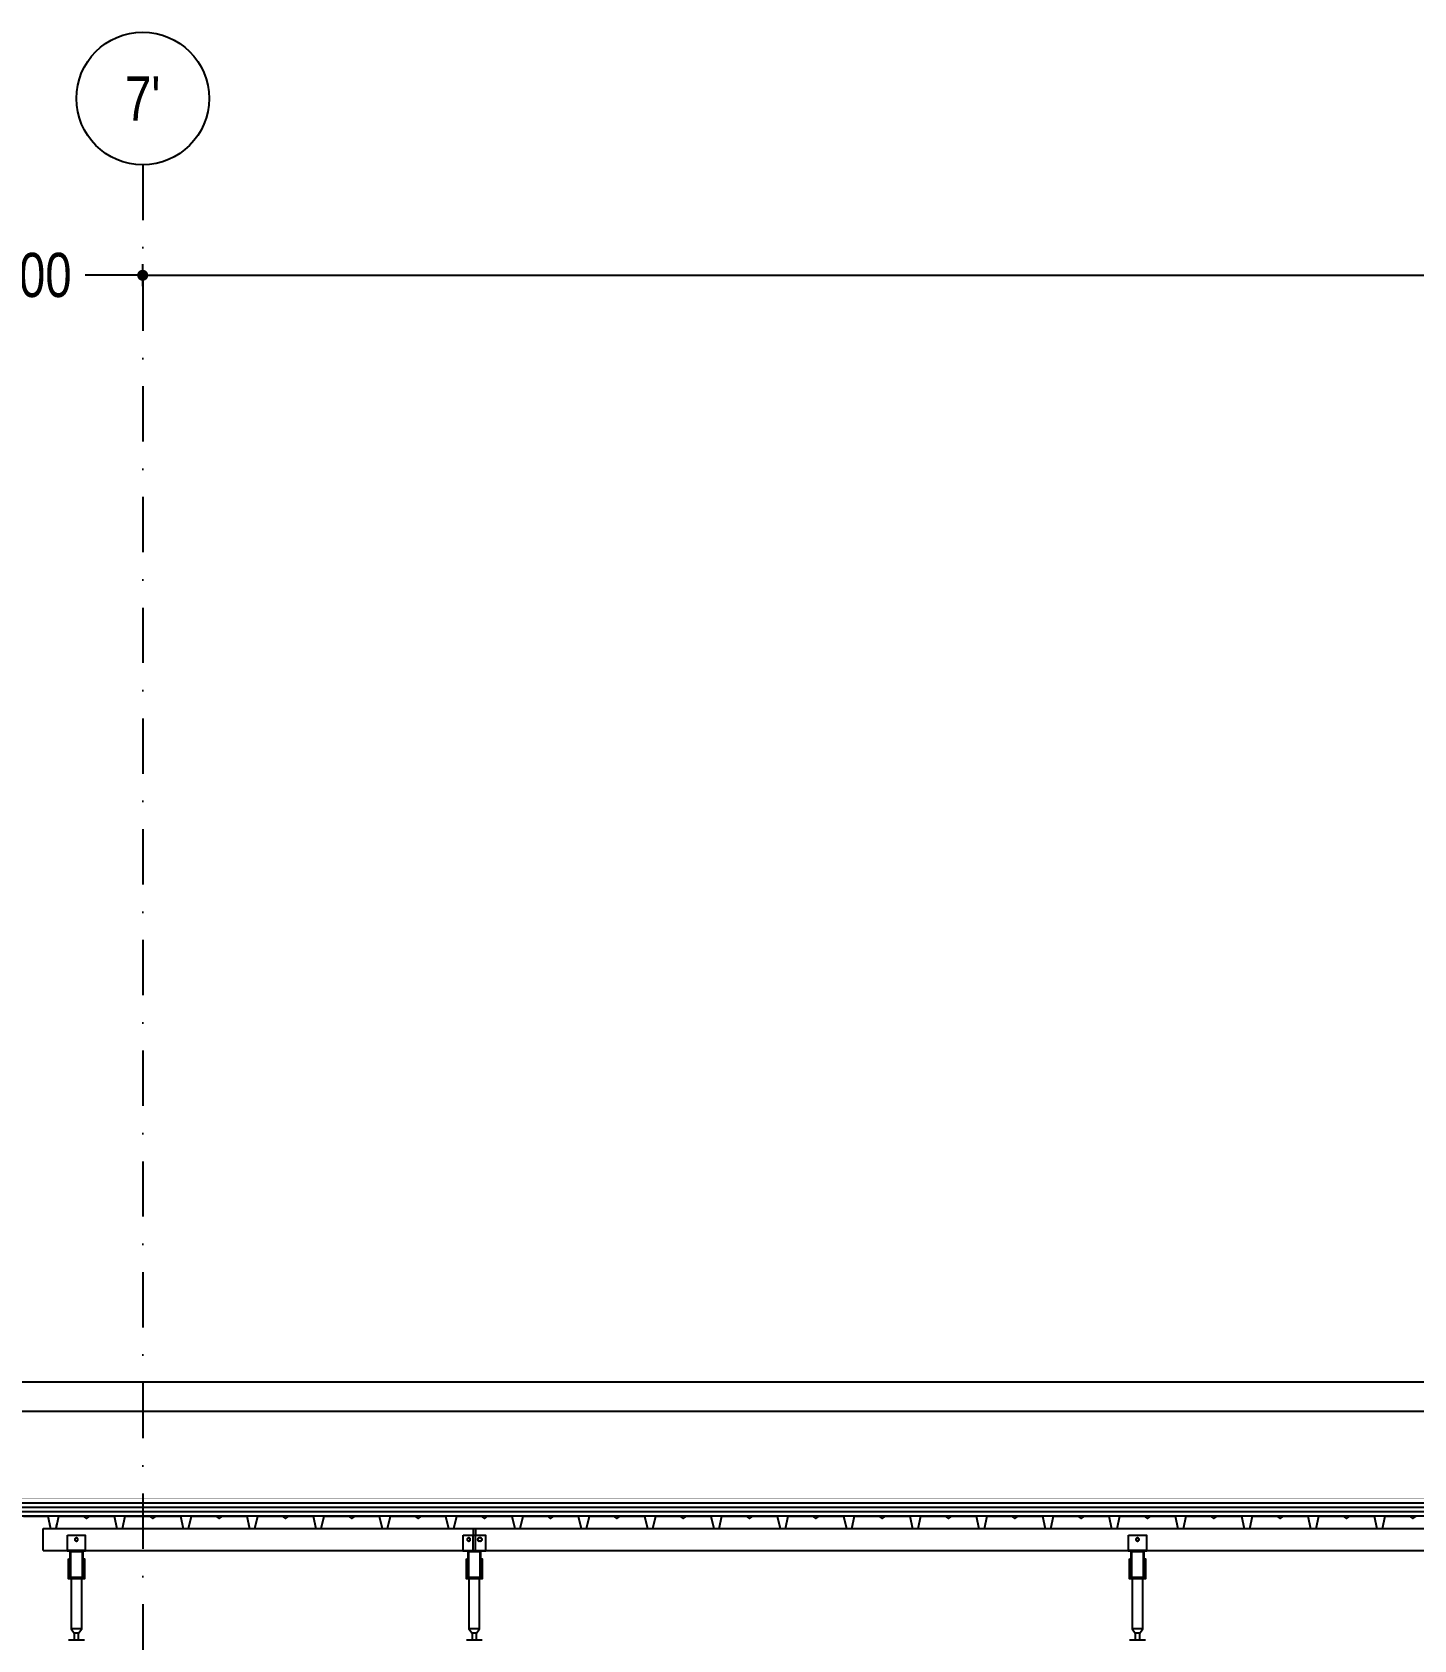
# Model space of a CAD drawing. Header units: centimetres. Extents: x 77182 to 116086, y 20619 to 33555.
# Drawn here: x 103015 to 103640, y 22731 to 23458 of the extents above; entities that cross this region are included whole.
import ezdxf
from ezdxf.enums import TextEntityAlignment as Align

# ---------------------------------------------------------------- set-up
doc = ezdxf.new("R2010")
doc.units = ezdxf.units.CM
doc.header["$LTSCALE"] = 100
doc.linetypes.add('DASHDOT2', pattern=[0.5, 0.25, -0.125, 0, -0.125])
doc.linetypes.add('HIDDEN', pattern=[9.525, 6.35, -3.175])
for name, color, linetype in [('A-ANNO-DIMS', 187, 'Continuous'), ('A-ANNO-GRID', 155, 'DASHDOT2'), ('A-ELEV-02', 253, 'Continuous'), ('A-ELEV-04', 250, 'Continuous'), ('A-WALL-INSL', 249, 'Continuous'), ('A-WALL-SNWPNL', 200, 'Continuous'), ('S-STEL', 3, 'Continuous')]:
    doc.layers.add(name, color=color, linetype=linetype)
doc.styles.add('Fields_100', font='act_simplex.shx', dxfattribs={"width": 0.8, "height": 20})
doc.linetypes.add('BATTING', pattern='A,0.00254,-2.54,[134,ltypeshp.shx,S=2.54,R=0,X=-2.54,Y=0],-5.08,[134,ltypeshp.shx,S=2.54,R=180,X=2.54,Y=0],-2.54', length=10.16254)
doc.dimstyles.new('FIELDS_100', dxfattribs={"dimscale": 0, "dimtxt": 20, "dimasz": 5, "dimexe": 5, "dimexo": 5, "dimgap": 5, "dimtad": 0, "dimdec": 0, "dimzin": 0, "dimdsep": 46, "dimtxsty": 'Fields_100', "dimblk": 'DOT', "dimcen": 0.09, "dimclrt": 50, "dimadec": 0, "dimazin": 0, "dimtfac": 1, "dimtdec": 0, "dimtix": 1, "dimtofl": 0, "dimtmove": 1, "dimatfit": 3, "dimfxl": 5, "dimfxlon": 1, "dimtolj": 1, "dimtzin": 0, "dimarcsym": 0})

# ---------------------------------------------------------------- blocks, each defined once
blk = doc.blocks.new('_Dot')
at = {"color": 0, "linetype": 'ByBlock', "lineweight": -2}
blk.add_line((-0.5, 0), (-1, 0), dxfattribs=at)
at = {"color": 0, "linetype": 'ByBlock', "const_width": 0.5}
blk.add_lwpolyline([(-0.25, 0, 1), (0.25, 0, 1)], format="xyb", close=True, dxfattribs=at)
blk = doc.blocks.new('*D17')
at = {"layer": 'A-ANNO-DIMS', "color": 0, "lineweight": -2, "transparency": 16777216}
for p, q in [((103064.7, 23343.48), (103064.7, 23353.48)), ((104864.7, 23343.48), (104864.7, 23353.48)), ((103069.7, 23348.48), (103933.03, 23348.48)), ((104859.7, 23348.48), (103996.36, 23348.48))]:
    blk.add_line(p, q, dxfattribs=at)
at = {"layer": 'DEFPOINTS', "color": 0, "transparency": 16777216}
for p in [(104864.7, 23348.48), (103064.7, 22503.48), (104864.7, 22503.48)]:
    blk.add_point(p, dxfattribs=at)
at = {"layer": 'A-ANNO-DIMS', "color": 0, "lineweight": -2, "transparency": 16777216, "xscale": 5, "yscale": 5, "zscale": 5, "rotation": 180}
blk.add_blockref('_Dot', (103064.7, 23348.48), dxfattribs=at)
at = {"layer": 'A-ANNO-DIMS', "color": 0, "lineweight": -2, "transparency": 16777216, "xscale": 5, "yscale": 5, "zscale": 5}
blk.add_blockref('_Dot', (104864.7, 23348.48), dxfattribs=at)
at = {"layer": 'A-ANNO-DIMS', "color": 50, "transparency": 16777216, "insert": (103964.7, 23348.48), "char_height": 20, "attachment_point": 5, "style": 'Fields_100'}
blk.add_mtext('\\A1;1800', dxfattribs=at)
blk = doc.blocks.new('*D22')
at = {"layer": 'A-ANNO-DIMS', "color": 0, "lineweight": -2, "transparency": 16777216}
for p, q in [((102964.7, 23343.48), (102964.7, 23353.48)), ((103064.7, 23343.48), (103064.7, 23353.48)), ((102969.7, 23348.48), (102990.65, 23348.48)), ((103059.7, 23348.48), (103038.75, 23348.48))]:
    blk.add_line(p, q, dxfattribs=at)
at = {"layer": 'DEFPOINTS', "color": 0, "transparency": 16777216}
for p in [(103064.7, 23348.48), (102964.7, 22503.48), (103064.7, 22503.48)]:
    blk.add_point(p, dxfattribs=at)
at = {"layer": 'A-ANNO-DIMS', "color": 0, "lineweight": -2, "transparency": 16777216, "xscale": 5, "yscale": 5, "zscale": 5, "rotation": 180}
blk.add_blockref('_Dot', (102964.7, 23348.48), dxfattribs=at)
at = {"layer": 'A-ANNO-DIMS', "color": 0, "lineweight": -2, "transparency": 16777216, "xscale": 5, "yscale": 5, "zscale": 5}
blk.add_blockref('_Dot', (103064.7, 23348.48), dxfattribs=at)
at = {"layer": 'A-ANNO-DIMS', "color": 50, "transparency": 16777216, "insert": (103014.7, 23348.48), "char_height": 20, "attachment_point": 5, "style": 'Fields_100'}
blk.add_mtext('\\A1;100', dxfattribs=at)

msp = doc.modelspace()

# ---------------------------------------------------------------- linework, layer by layer
at = {"layer": 'A-ANNO-GRID'}
msp.add_lwpolyline([(103064.7, 23398.48), (103064.7, 21665.39)], dxfattribs=at)
at = {"layer": 'A-ANNO-GRID', "linetype": 'Continuous', "ltscale": 10}
msp.add_circle((103064.7, 23428.48), 30, dxfattribs=at)
at = {"layer": 'A-ELEV-02'}
for points in [[(103019.7, 22771.49), (103019.7, 22781.49)], [(103019.7, 22781.49), (112087.2, 22781.49)], [(103214.2, 22781.49), (103214.2, 22778.49)], [(103215.2, 22781.49), (103215.2, 22778.49)], [(103216.9, 22777.19), (103216.88, 22777.19), (103216.87, 22777.19), (103216.85, 22777.18), (103216.83, 22777.18), (103216.82, 22777.18), (103216.8, 22777.18), (103216.79, 22777.18), (103216.77, 22777.17), (103216.75, 22777.17), (103216.74, 22777.17), (103216.72, 22777.16), (103216.7, 22777.16), (103216.69, 22777.15), (103216.67, 22777.15), (103216.66, 22777.14), (103216.64, 22777.14), (103216.62, 22777.13), (103216.61, 22777.12), (103216.59, 22777.12), (103216.58, 22777.11), (103216.56, 22777.1), (103216.54, 22777.09), (103216.53, 22777.08), (103216.51, 22777.07), (103216.5, 22777.06), (103216.48, 22777.05), (103216.47, 22777.04), (103216.46, 22777.03), (103216.44, 22777.02), (103216.43, 22777.01), (103216.42, 22776.99), (103216.4, 22776.98), (103216.39, 22776.97), (103216.38, 22776.96), (103216.37, 22776.94), (103216.35, 22776.93), (103216.34, 22776.91), (103216.33, 22776.9), (103216.32, 22776.88), (103216.31, 22776.87), (103216.3, 22776.85), (103216.29, 22776.84), (103216.28, 22776.82), (103216.28, 22776.81), (103216.27, 22776.79), (103216.26, 22776.78), (103216.25, 22776.76), (103216.25, 22776.74), (103216.24, 22776.73), (103216.23, 22776.71), (103216.23, 22776.7), (103216.22, 22776.68), (103216.22, 22776.66), (103216.22, 22776.65), (103216.21, 22776.63), (103216.21, 22776.61), (103216.21, 22776.6), (103216.2, 22776.58), (103216.2, 22776.57), (103216.2, 22776.55), (103216.2, 22776.53), (103216.2, 22776.52), (103216.2, 22776.5), (103216.2, 22776.49), (103216.2, 22776.47), (103216.2, 22776.46), (103216.2, 22776.44), (103216.2, 22776.42), (103216.2, 22776.41), (103216.2, 22776.39), (103216.21, 22776.38), (103216.21, 22776.36), (103216.21, 22776.34), (103216.22, 22776.33), (103216.22, 22776.31), (103216.22, 22776.29), (103216.23, 22776.28), (103216.23, 22776.26), (103216.24, 22776.25), (103216.25, 22776.23), (103216.25, 22776.21), (103216.26, 22776.2), (103216.27, 22776.18), (103216.28, 22776.16), (103216.28, 22776.15), (103216.29, 22776.13), (103216.3, 22776.12), (103216.31, 22776.1), (103216.32, 22776.09), (103216.33, 22776.07), (103216.34, 22776.06), (103216.35, 22776.05), (103216.37, 22776.03), (103216.38, 22776.02), (103216.39, 22776), (103216.4, 22775.99), (103216.42, 22775.98), (103216.43, 22775.97), (103216.44, 22775.95), (103216.46, 22775.94), (103216.47, 22775.93), (103216.48, 22775.92), (103216.5, 22775.91), (103216.51, 22775.9), (103216.53, 22775.89), (103216.54, 22775.88), (103216.56, 22775.87), (103216.58, 22775.86), (103216.59, 22775.86), (103216.61, 22775.85), (103216.62, 22775.84), (103216.64, 22775.84), (103216.66, 22775.83), (103216.67, 22775.82), (103216.69, 22775.82), (103216.7, 22775.81), (103216.72, 22775.81), (103216.74, 22775.81), (103216.75, 22775.8), (103216.77, 22775.8), (103216.79, 22775.8), (103216.8, 22775.79), (103216.82, 22775.79), (103216.83, 22775.79), (103216.85, 22775.79), (103216.87, 22775.79), (103216.88, 22775.79), (103216.9, 22775.79)], [(103217.5, 22777.19), (103216.9, 22777.19)], [(103217.5, 22775.79), (103216.9, 22775.79)], [(103217.5, 22775.79), (103217.51, 22775.79), (103217.53, 22775.79), (103217.54, 22775.79), (103217.56, 22775.79), (103217.58, 22775.79), (103217.59, 22775.79), (103217.61, 22775.8), (103217.62, 22775.8), (103217.64, 22775.8), (103217.66, 22775.81), (103217.67, 22775.81), (103217.69, 22775.81), (103217.71, 22775.82), (103217.72, 22775.82), (103217.74, 22775.83), (103217.76, 22775.84), (103217.77, 22775.84), (103217.79, 22775.85), (103217.8, 22775.86), (103217.82, 22775.86), (103217.83, 22775.87), (103217.85, 22775.88), (103217.87, 22775.89), (103217.88, 22775.9), (103217.9, 22775.91), (103217.91, 22775.92), (103217.92, 22775.93), (103217.94, 22775.94), (103217.95, 22775.95), (103217.97, 22775.97), (103217.98, 22775.98), (103217.99, 22775.99), (103218.01, 22776), (103218.02, 22776.02), (103218.03, 22776.03), (103218.04, 22776.05), (103218.05, 22776.06), (103218.06, 22776.07), (103218.07, 22776.09), (103218.08, 22776.1), (103218.09, 22776.12), (103218.1, 22776.13), (103218.11, 22776.15), (103218.12, 22776.16), (103218.13, 22776.18), (103218.13, 22776.2), (103218.14, 22776.21), (103218.15, 22776.23), (103218.15, 22776.25), (103218.16, 22776.26), (103218.17, 22776.28), (103218.17, 22776.29), (103218.17, 22776.31), (103218.18, 22776.33), (103218.18, 22776.34), (103218.19, 22776.36), (103218.19, 22776.38), (103218.19, 22776.39), (103218.19, 22776.41), (103218.19, 22776.42), (103218.2, 22776.44), (103218.2, 22776.46), (103218.2, 22776.47), (103218.2, 22776.49), (103218.2, 22776.5), (103218.2, 22776.52), (103218.2, 22776.53), (103218.19, 22776.55), (103218.19, 22776.57), (103218.19, 22776.58), (103218.19, 22776.6), (103218.19, 22776.61), (103218.18, 22776.63), (103218.18, 22776.65), (103218.17, 22776.66), (103218.17, 22776.68), (103218.17, 22776.7), (103218.16, 22776.71), (103218.15, 22776.73), (103218.15, 22776.74), (103218.14, 22776.76), (103218.13, 22776.78), (103218.13, 22776.79), (103218.12, 22776.81), (103218.11, 22776.82), (103218.1, 22776.84), (103218.09, 22776.85), (103218.08, 22776.87), (103218.07, 22776.88), (103218.06, 22776.9), (103218.05, 22776.91), (103218.04, 22776.93), (103218.03, 22776.94), (103218.02, 22776.96), (103218.01, 22776.97), (103217.99, 22776.98), (103217.98, 22776.99), (103217.97, 22777.01), (103217.95, 22777.02), (103217.94, 22777.03), (103217.92, 22777.04), (103217.91, 22777.05), (103217.9, 22777.06), (103217.88, 22777.07), (103217.87, 22777.08), (103217.85, 22777.09), (103217.83, 22777.1), (103217.82, 22777.11), (103217.8, 22777.12), (103217.79, 22777.12), (103217.77, 22777.13), (103217.76, 22777.14), (103217.74, 22777.14), (103217.72, 22777.15), (103217.71, 22777.15), (103217.69, 22777.16), (103217.67, 22777.16), (103217.66, 22777.17), (103217.64, 22777.17), (103217.62, 22777.17), (103217.61, 22777.18), (103217.59, 22777.18), (103217.58, 22777.18), (103217.56, 22777.18), (103217.54, 22777.18), (103217.53, 22777.19), (103217.51, 22777.19), (103217.5, 22777.19)], [(103019.7, 22771.49), (112087.2, 22771.49)], [(103038.7, 22771.49), (103030.7, 22771.49)], [(103209.7, 22771.49), (103219.7, 22771.49)], [(103518.7, 22771.49), (103510.7, 22771.49)], [(103031.1, 22765.89), (103031.6, 22765.89)], [(103031.1, 22764.49), (103031.6, 22764.49)], [(103037.8, 22765.89), (103038.3, 22765.89)], [(103037.8, 22764.49), (103038.3, 22764.49)], [(103211.1, 22765.89), (103211.6, 22765.89)], [(103211.1, 22764.49), (103211.6, 22764.49)], [(103217.8, 22765.89), (103218.3, 22765.89)], [(103217.8, 22764.49), (103218.3, 22764.49)], [(103511.1, 22765.89), (103511.6, 22765.89)], [(103511.1, 22764.49), (103511.6, 22764.49)], [(103517.8, 22765.89), (103518.3, 22765.89)], [(103517.8, 22764.49), (103518.3, 22764.49)], [(103032.28, 22758.69), (103032.28, 22736.09), (103033.7, 22734.09), (103033.7, 22731.09)], [(103035.7, 22731.09), (103035.7, 22734.09), (103037.11, 22736.09), (103037.11, 22758.69)], [(103212.28, 22758.69), (103212.28, 22736.09), (103213.7, 22734.09), (103213.7, 22731.09)], [(103215.7, 22731.09), (103215.7, 22734.09), (103217.11, 22736.09), (103217.11, 22758.69)], [(103512.28, 22758.69), (103512.28, 22736.09), (103513.7, 22734.09), (103513.7, 22731.09)], [(103515.7, 22731.09), (103515.7, 22734.09), (103517.11, 22736.09), (103517.11, 22758.69)], [(103031.1, 22731.09), (103038.3, 22731.09)], [(103037.11, 22736.09), (103032.28, 22736.09)], [(103035.7, 22734.09), (103033.7, 22734.09)], [(103211.1, 22731.09), (103218.3, 22731.09)], [(103217.11, 22736.09), (103212.28, 22736.09)], [(103215.7, 22734.09), (103213.7, 22734.09)], [(103511.1, 22731.09), (103518.3, 22731.09)], [(103517.11, 22736.09), (103512.28, 22736.09)], [(103515.7, 22734.09), (103513.7, 22734.09)]]:
    msp.add_lwpolyline(points, dxfattribs=at)
for points in [[(103030.7, 22778.49), (103038.7, 22778.49), (103038.7, 22771.19), (103030.7, 22771.19)], [(103035.4, 22776.49), (103035.4, 22776.5), (103035.4, 22776.52), (103035.4, 22776.53), (103035.39, 22776.55), (103035.39, 22776.57), (103035.39, 22776.58), (103035.39, 22776.6), (103035.39, 22776.61), (103035.38, 22776.63), (103035.38, 22776.65), (103035.37, 22776.66), (103035.37, 22776.68), (103035.37, 22776.7), (103035.36, 22776.71), (103035.35, 22776.73), (103035.35, 22776.74), (103035.34, 22776.76), (103035.33, 22776.78), (103035.33, 22776.79), (103035.32, 22776.81), (103035.31, 22776.82), (103035.3, 22776.84), (103035.29, 22776.85), (103035.28, 22776.87), (103035.27, 22776.88), (103035.26, 22776.9), (103035.25, 22776.91), (103035.24, 22776.93), (103035.23, 22776.94), (103035.22, 22776.96), (103035.21, 22776.97), (103035.19, 22776.98), (103035.18, 22776.99), (103035.17, 22777.01), (103035.15, 22777.02), (103035.14, 22777.03), (103035.12, 22777.04), (103035.11, 22777.05), (103035.1, 22777.06), (103035.08, 22777.07), (103035.07, 22777.08), (103035.05, 22777.09), (103035.03, 22777.1), (103035.02, 22777.11), (103035, 22777.12), (103034.99, 22777.12), (103034.97, 22777.13), (103034.96, 22777.14), (103034.94, 22777.14), (103034.92, 22777.15), (103034.91, 22777.15), (103034.89, 22777.16), (103034.87, 22777.16), (103034.86, 22777.17), (103034.84, 22777.17), (103034.82, 22777.17), (103034.81, 22777.18), (103034.79, 22777.18), (103034.78, 22777.18), (103034.76, 22777.18), (103034.74, 22777.19), (103034.73, 22777.19), (103034.71, 22777.19), (103034.7, 22777.19), (103034.68, 22777.19), (103034.67, 22777.19), (103034.65, 22777.19), (103034.63, 22777.18), (103034.62, 22777.18), (103034.6, 22777.18), (103034.59, 22777.18), (103034.57, 22777.17), (103034.55, 22777.17), (103034.54, 22777.17), (103034.52, 22777.16), (103034.5, 22777.16), (103034.49, 22777.15), (103034.47, 22777.15), (103034.46, 22777.14), (103034.44, 22777.14), (103034.42, 22777.13), (103034.41, 22777.12), (103034.39, 22777.12), (103034.38, 22777.11), (103034.36, 22777.1), (103034.34, 22777.09), (103034.33, 22777.08), (103034.31, 22777.07), (103034.3, 22777.06), (103034.28, 22777.05), (103034.27, 22777.04), (103034.26, 22777.03), (103034.24, 22777.02), (103034.23, 22777.01), (103034.22, 22776.99), (103034.2, 22776.98), (103034.19, 22776.97), (103034.18, 22776.96), (103034.17, 22776.94), (103034.15, 22776.93), (103034.14, 22776.91), (103034.13, 22776.9), (103034.12, 22776.88), (103034.11, 22776.87), (103034.1, 22776.85), (103034.09, 22776.84), (103034.08, 22776.82), (103034.08, 22776.81), (103034.07, 22776.79), (103034.06, 22776.78), (103034.05, 22776.76), (103034.05, 22776.74), (103034.04, 22776.73), (103034.03, 22776.71), (103034.03, 22776.7), (103034.02, 22776.68), (103034.02, 22776.66), (103034.02, 22776.65), (103034.01, 22776.63), (103034.01, 22776.61), (103034.01, 22776.6), (103034, 22776.58), (103034, 22776.57), (103034, 22776.55), (103034, 22776.53), (103034, 22776.52), (103034, 22776.5), (103034, 22776.49), (103034, 22776.47), (103034, 22776.46), (103034, 22776.44), (103034, 22776.42), (103034, 22776.41), (103034, 22776.39), (103034.01, 22776.38), (103034.01, 22776.36), (103034.01, 22776.34), (103034.02, 22776.33), (103034.02, 22776.31), (103034.02, 22776.29), (103034.03, 22776.28), (103034.03, 22776.26), (103034.04, 22776.25), (103034.05, 22776.23), (103034.05, 22776.21), (103034.06, 22776.2), (103034.07, 22776.18), (103034.08, 22776.17), (103034.08, 22776.15), (103034.09, 22776.13), (103034.1, 22776.12), (103034.11, 22776.1), (103034.12, 22776.09), (103034.13, 22776.07), (103034.14, 22776.06), (103034.15, 22776.05), (103034.17, 22776.03), (103034.18, 22776.02), (103034.19, 22776), (103034.2, 22775.99), (103034.22, 22775.98), (103034.23, 22775.97), (103034.24, 22775.95), (103034.26, 22775.94), (103034.27, 22775.93), (103034.28, 22775.92), (103034.3, 22775.91), (103034.31, 22775.9), (103034.33, 22775.89), (103034.34, 22775.88), (103034.36, 22775.87), (103034.38, 22775.86), (103034.39, 22775.86), (103034.41, 22775.85), (103034.42, 22775.84), (103034.44, 22775.84), (103034.46, 22775.83), (103034.47, 22775.82), (103034.49, 22775.82), (103034.5, 22775.81), (103034.52, 22775.81), (103034.54, 22775.81), (103034.55, 22775.8), (103034.57, 22775.8), (103034.59, 22775.8), (103034.6, 22775.79), (103034.62, 22775.79), (103034.63, 22775.79), (103034.65, 22775.79), (103034.67, 22775.79), (103034.68, 22775.79), (103034.7, 22775.79), (103034.71, 22775.79), (103034.73, 22775.79), (103034.74, 22775.79), (103034.76, 22775.79), (103034.78, 22775.79), (103034.79, 22775.79), (103034.81, 22775.8), (103034.82, 22775.8), (103034.84, 22775.8), (103034.86, 22775.81), (103034.87, 22775.81), (103034.89, 22775.81), (103034.91, 22775.82), (103034.92, 22775.82), (103034.94, 22775.83), (103034.96, 22775.84), (103034.97, 22775.84), (103034.99, 22775.85), (103035, 22775.86), (103035.02, 22775.86), (103035.03, 22775.87), (103035.05, 22775.88), (103035.07, 22775.89), (103035.08, 22775.9), (103035.1, 22775.91), (103035.11, 22775.92), (103035.12, 22775.93), (103035.14, 22775.94), (103035.15, 22775.95), (103035.17, 22775.97), (103035.18, 22775.98), (103035.19, 22775.99), (103035.21, 22776), (103035.22, 22776.02), (103035.23, 22776.03), (103035.24, 22776.05), (103035.25, 22776.06), (103035.26, 22776.07), (103035.27, 22776.09), (103035.28, 22776.1), (103035.29, 22776.12), (103035.3, 22776.13), (103035.31, 22776.15), (103035.32, 22776.17), (103035.33, 22776.18), (103035.33, 22776.2), (103035.34, 22776.21), (103035.35, 22776.23), (103035.35, 22776.25), (103035.36, 22776.26), (103035.37, 22776.28), (103035.37, 22776.29), (103035.37, 22776.31), (103035.38, 22776.33), (103035.38, 22776.34), (103035.39, 22776.36), (103035.39, 22776.38), (103035.39, 22776.39), (103035.39, 22776.41), (103035.39, 22776.42), (103035.4, 22776.44), (103035.4, 22776.46), (103035.4, 22776.47)], [(103209.7, 22778.49), (103219.7, 22778.49), (103219.7, 22771.19), (103209.7, 22771.19)], [(103212.9, 22776.49), (103212.9, 22776.5), (103212.9, 22776.52), (103212.9, 22776.53), (103212.89, 22776.55), (103212.89, 22776.57), (103212.89, 22776.58), (103212.89, 22776.6), (103212.89, 22776.61), (103212.88, 22776.63), (103212.88, 22776.65), (103212.87, 22776.66), (103212.87, 22776.68), (103212.87, 22776.7), (103212.86, 22776.71), (103212.85, 22776.73), (103212.85, 22776.74), (103212.84, 22776.76), (103212.83, 22776.78), (103212.83, 22776.79), (103212.82, 22776.81), (103212.81, 22776.82), (103212.8, 22776.84), (103212.79, 22776.85), (103212.78, 22776.87), (103212.77, 22776.88), (103212.76, 22776.9), (103212.75, 22776.91), (103212.74, 22776.93), (103212.73, 22776.94), (103212.72, 22776.96), (103212.71, 22776.97), (103212.69, 22776.98), (103212.68, 22776.99), (103212.67, 22777.01), (103212.65, 22777.02), (103212.64, 22777.03), (103212.62, 22777.04), (103212.61, 22777.05), (103212.6, 22777.06), (103212.58, 22777.07), (103212.57, 22777.08), (103212.55, 22777.09), (103212.53, 22777.1), (103212.52, 22777.11), (103212.5, 22777.12), (103212.49, 22777.12), (103212.47, 22777.13), (103212.46, 22777.14), (103212.44, 22777.14), (103212.42, 22777.15), (103212.41, 22777.15), (103212.39, 22777.16), (103212.37, 22777.16), (103212.36, 22777.17), (103212.34, 22777.17), (103212.32, 22777.17), (103212.31, 22777.18), (103212.29, 22777.18), (103212.28, 22777.18), (103212.26, 22777.18), (103212.24, 22777.18), (103212.23, 22777.19), (103212.21, 22777.19), (103212.2, 22777.19), (103212.18, 22777.19), (103212.17, 22777.19), (103212.15, 22777.18), (103212.13, 22777.18), (103212.12, 22777.18), (103212.1, 22777.18), (103212.09, 22777.18), (103212.07, 22777.17), (103212.05, 22777.17), (103212.04, 22777.17), (103212.02, 22777.16), (103212, 22777.16), (103211.99, 22777.15), (103211.97, 22777.15), (103211.96, 22777.14), (103211.94, 22777.14), (103211.92, 22777.13), (103211.91, 22777.12), (103211.89, 22777.12), (103211.88, 22777.11), (103211.86, 22777.1), (103211.84, 22777.09), (103211.83, 22777.08), (103211.81, 22777.07), (103211.8, 22777.06), (103211.78, 22777.05), (103211.77, 22777.04), (103211.76, 22777.03), (103211.74, 22777.02), (103211.73, 22777.01), (103211.72, 22776.99), (103211.7, 22776.98), (103211.69, 22776.97), (103211.68, 22776.96), (103211.67, 22776.94), (103211.65, 22776.93), (103211.64, 22776.91), (103211.63, 22776.9), (103211.62, 22776.88), (103211.61, 22776.87), (103211.6, 22776.85), (103211.59, 22776.84), (103211.58, 22776.82), (103211.58, 22776.81), (103211.57, 22776.79), (103211.56, 22776.78), (103211.55, 22776.76), (103211.55, 22776.74), (103211.54, 22776.73), (103211.53, 22776.71), (103211.53, 22776.7), (103211.52, 22776.68), (103211.52, 22776.66), (103211.52, 22776.65), (103211.51, 22776.63), (103211.51, 22776.61), (103211.51, 22776.6), (103211.5, 22776.58), (103211.5, 22776.57), (103211.5, 22776.55), (103211.5, 22776.53), (103211.5, 22776.52), (103211.5, 22776.5), (103211.5, 22776.49), (103211.5, 22776.47), (103211.5, 22776.46), (103211.5, 22776.44), (103211.5, 22776.42), (103211.5, 22776.41), (103211.5, 22776.39), (103211.51, 22776.38), (103211.51, 22776.36), (103211.51, 22776.34), (103211.52, 22776.33), (103211.52, 22776.31), (103211.52, 22776.29), (103211.53, 22776.28), (103211.53, 22776.26), (103211.54, 22776.25), (103211.55, 22776.23), (103211.55, 22776.21), (103211.56, 22776.2), (103211.57, 22776.18), (103211.58, 22776.16), (103211.58, 22776.15), (103211.59, 22776.13), (103211.6, 22776.12), (103211.61, 22776.1), (103211.62, 22776.09), (103211.63, 22776.07), (103211.64, 22776.06), (103211.65, 22776.05), (103211.67, 22776.03), (103211.68, 22776.02), (103211.69, 22776), (103211.7, 22775.99), (103211.72, 22775.98), (103211.73, 22775.97), (103211.74, 22775.95), (103211.76, 22775.94), (103211.77, 22775.93), (103211.78, 22775.92), (103211.8, 22775.91), (103211.81, 22775.9), (103211.83, 22775.89), (103211.84, 22775.88), (103211.86, 22775.87), (103211.88, 22775.86), (103211.89, 22775.86), (103211.91, 22775.85), (103211.92, 22775.84), (103211.94, 22775.84), (103211.96, 22775.83), (103211.97, 22775.82), (103211.99, 22775.82), (103212, 22775.81), (103212.02, 22775.81), (103212.04, 22775.81), (103212.05, 22775.8), (103212.07, 22775.8), (103212.09, 22775.8), (103212.1, 22775.79), (103212.12, 22775.79), (103212.13, 22775.79), (103212.15, 22775.79), (103212.17, 22775.79), (103212.18, 22775.79), (103212.2, 22775.79), (103212.21, 22775.79), (103212.23, 22775.79), (103212.24, 22775.79), (103212.26, 22775.79), (103212.28, 22775.79), (103212.29, 22775.79), (103212.31, 22775.8), (103212.32, 22775.8), (103212.34, 22775.8), (103212.36, 22775.81), (103212.37, 22775.81), (103212.39, 22775.81), (103212.41, 22775.82), (103212.42, 22775.82), (103212.44, 22775.83), (103212.46, 22775.84), (103212.47, 22775.84), (103212.49, 22775.85), (103212.5, 22775.86), (103212.52, 22775.86), (103212.53, 22775.87), (103212.55, 22775.88), (103212.57, 22775.89), (103212.58, 22775.9), (103212.6, 22775.91), (103212.61, 22775.92), (103212.62, 22775.93), (103212.64, 22775.94), (103212.65, 22775.95), (103212.67, 22775.97), (103212.68, 22775.98), (103212.69, 22775.99), (103212.71, 22776), (103212.72, 22776.02), (103212.73, 22776.03), (103212.74, 22776.05), (103212.75, 22776.06), (103212.76, 22776.07), (103212.77, 22776.09), (103212.78, 22776.1), (103212.79, 22776.12), (103212.8, 22776.13), (103212.81, 22776.15), (103212.82, 22776.16), (103212.83, 22776.18), (103212.83, 22776.2), (103212.84, 22776.21), (103212.85, 22776.23), (103212.85, 22776.25), (103212.86, 22776.26), (103212.87, 22776.28), (103212.87, 22776.29), (103212.87, 22776.31), (103212.88, 22776.33), (103212.88, 22776.34), (103212.89, 22776.36), (103212.89, 22776.38), (103212.89, 22776.39), (103212.89, 22776.41), (103212.89, 22776.42), (103212.9, 22776.44), (103212.9, 22776.46), (103212.9, 22776.47)], [(103510.7, 22778.49), (103518.7, 22778.49), (103518.7, 22771.19), (103510.7, 22771.19)], [(103515.4, 22776.49), (103515.4, 22776.5), (103515.4, 22776.52), (103515.4, 22776.53), (103515.39, 22776.55), (103515.39, 22776.57), (103515.39, 22776.58), (103515.39, 22776.6), (103515.39, 22776.61), (103515.38, 22776.63), (103515.38, 22776.65), (103515.37, 22776.66), (103515.37, 22776.68), (103515.37, 22776.7), (103515.36, 22776.71), (103515.35, 22776.73), (103515.35, 22776.74), (103515.34, 22776.76), (103515.33, 22776.78), (103515.33, 22776.79), (103515.32, 22776.81), (103515.31, 22776.82), (103515.3, 22776.84), (103515.29, 22776.85), (103515.28, 22776.87), (103515.27, 22776.88), (103515.26, 22776.9), (103515.25, 22776.91), (103515.24, 22776.93), (103515.23, 22776.94), (103515.22, 22776.96), (103515.21, 22776.97), (103515.19, 22776.98), (103515.18, 22776.99), (103515.17, 22777.01), (103515.15, 22777.02), (103515.14, 22777.03), (103515.12, 22777.04), (103515.11, 22777.05), (103515.1, 22777.06), (103515.08, 22777.07), (103515.07, 22777.08), (103515.05, 22777.09), (103515.03, 22777.1), (103515.02, 22777.11), (103515, 22777.12), (103514.99, 22777.12), (103514.97, 22777.13), (103514.96, 22777.14), (103514.94, 22777.14), (103514.92, 22777.15), (103514.91, 22777.15), (103514.89, 22777.16), (103514.87, 22777.16), (103514.86, 22777.17), (103514.84, 22777.17), (103514.82, 22777.17), (103514.81, 22777.18), (103514.79, 22777.18), (103514.78, 22777.18), (103514.76, 22777.18), (103514.74, 22777.19), (103514.73, 22777.19), (103514.71, 22777.19), (103514.7, 22777.19), (103514.68, 22777.19), (103514.67, 22777.19), (103514.65, 22777.19), (103514.63, 22777.18), (103514.62, 22777.18), (103514.6, 22777.18), (103514.59, 22777.18), (103514.57, 22777.17), (103514.55, 22777.17), (103514.54, 22777.17), (103514.52, 22777.16), (103514.5, 22777.16), (103514.49, 22777.15), (103514.47, 22777.15), (103514.46, 22777.14), (103514.44, 22777.14), (103514.42, 22777.13), (103514.41, 22777.12), (103514.39, 22777.12), (103514.38, 22777.11), (103514.36, 22777.1), (103514.34, 22777.09), (103514.33, 22777.08), (103514.31, 22777.07), (103514.3, 22777.06), (103514.28, 22777.05), (103514.27, 22777.04), (103514.26, 22777.03), (103514.24, 22777.02), (103514.23, 22777.01), (103514.22, 22776.99), (103514.2, 22776.98), (103514.19, 22776.97), (103514.18, 22776.96), (103514.17, 22776.94), (103514.15, 22776.93), (103514.14, 22776.91), (103514.13, 22776.9), (103514.12, 22776.88), (103514.11, 22776.87), (103514.1, 22776.85), (103514.09, 22776.84), (103514.08, 22776.82), (103514.08, 22776.81), (103514.07, 22776.79), (103514.06, 22776.78), (103514.05, 22776.76), (103514.05, 22776.74), (103514.04, 22776.73), (103514.03, 22776.71), (103514.03, 22776.7), (103514.02, 22776.68), (103514.02, 22776.66), (103514.02, 22776.65), (103514.01, 22776.63), (103514.01, 22776.61), (103514.01, 22776.6), (103514, 22776.58), (103514, 22776.57), (103514, 22776.55), (103514, 22776.53), (103514, 22776.52), (103514, 22776.5), (103514, 22776.49), (103514, 22776.47), (103514, 22776.46), (103514, 22776.44), (103514, 22776.42), (103514, 22776.41), (103514, 22776.39), (103514.01, 22776.38), (103514.01, 22776.36), (103514.01, 22776.34), (103514.02, 22776.33), (103514.02, 22776.31), (103514.02, 22776.29), (103514.03, 22776.28), (103514.03, 22776.26), (103514.04, 22776.25), (103514.05, 22776.23), (103514.05, 22776.21), (103514.06, 22776.2), (103514.07, 22776.18), (103514.08, 22776.17), (103514.08, 22776.15), (103514.09, 22776.13), (103514.1, 22776.12), (103514.11, 22776.1), (103514.12, 22776.09), (103514.13, 22776.07), (103514.14, 22776.06), (103514.15, 22776.05), (103514.17, 22776.03), (103514.18, 22776.02), (103514.19, 22776), (103514.2, 22775.99), (103514.22, 22775.98), (103514.23, 22775.97), (103514.24, 22775.95), (103514.26, 22775.94), (103514.27, 22775.93), (103514.28, 22775.92), (103514.3, 22775.91), (103514.31, 22775.9), (103514.33, 22775.89), (103514.34, 22775.88), (103514.36, 22775.87), (103514.38, 22775.86), (103514.39, 22775.86), (103514.41, 22775.85), (103514.42, 22775.84), (103514.44, 22775.84), (103514.46, 22775.83), (103514.47, 22775.82), (103514.49, 22775.82), (103514.5, 22775.81), (103514.52, 22775.81), (103514.54, 22775.81), (103514.55, 22775.8), (103514.57, 22775.8), (103514.59, 22775.8), (103514.6, 22775.79), (103514.62, 22775.79), (103514.63, 22775.79), (103514.65, 22775.79), (103514.67, 22775.79), (103514.68, 22775.79), (103514.7, 22775.79), (103514.71, 22775.79), (103514.73, 22775.79), (103514.74, 22775.79), (103514.76, 22775.79), (103514.78, 22775.79), (103514.79, 22775.79), (103514.81, 22775.8), (103514.82, 22775.8), (103514.84, 22775.8), (103514.86, 22775.81), (103514.87, 22775.81), (103514.89, 22775.81), (103514.91, 22775.82), (103514.92, 22775.82), (103514.94, 22775.83), (103514.96, 22775.84), (103514.97, 22775.84), (103514.99, 22775.85), (103515, 22775.86), (103515.02, 22775.86), (103515.03, 22775.87), (103515.05, 22775.88), (103515.07, 22775.89), (103515.08, 22775.9), (103515.1, 22775.91), (103515.11, 22775.92), (103515.12, 22775.93), (103515.14, 22775.94), (103515.15, 22775.95), (103515.17, 22775.97), (103515.18, 22775.98), (103515.19, 22775.99), (103515.21, 22776), (103515.22, 22776.02), (103515.23, 22776.03), (103515.24, 22776.05), (103515.25, 22776.06), (103515.26, 22776.07), (103515.27, 22776.09), (103515.28, 22776.1), (103515.29, 22776.12), (103515.3, 22776.13), (103515.31, 22776.15), (103515.32, 22776.17), (103515.33, 22776.18), (103515.33, 22776.2), (103515.34, 22776.21), (103515.35, 22776.23), (103515.35, 22776.25), (103515.36, 22776.26), (103515.37, 22776.28), (103515.37, 22776.29), (103515.37, 22776.31), (103515.38, 22776.33), (103515.38, 22776.34), (103515.39, 22776.36), (103515.39, 22776.38), (103515.39, 22776.39), (103515.39, 22776.41), (103515.39, 22776.42), (103515.4, 22776.44), (103515.4, 22776.46), (103515.4, 22776.47)], [(103031.1, 22767.69), (103031.6, 22767.69), (103031.6, 22759.19), (103037.8, 22759.19), (103037.8, 22767.69), (103038.3, 22767.69), (103038.3, 22758.69), (103031.1, 22758.69)], [(103211.1, 22767.69), (103211.6, 22767.69), (103211.6, 22759.19), (103217.8, 22759.19), (103217.8, 22767.69), (103218.3, 22767.69), (103218.3, 22758.69), (103211.1, 22758.69)], [(103511.1, 22767.69), (103511.6, 22767.69), (103511.6, 22759.19), (103517.8, 22759.19), (103517.8, 22767.69), (103518.3, 22767.69), (103518.3, 22758.69), (103511.1, 22758.69)]]:
    msp.add_lwpolyline(points, close=True, dxfattribs=at)
at = {"layer": 'A-ELEV-02', "linetype": 'HIDDEN', "ltscale": 0.1}
for points in [[(103214.2, 22771.49), (103214.2, 22778.49)], [(103215.2, 22771.49), (103215.2, 22778.49)]]:
    msp.add_lwpolyline(points, dxfattribs=at)
at = {"layer": 'A-ELEV-04'}
for p, q in [((112125.24, 22847.63), (92209.45, 22847.63)), ((94028.29, 22834.5), (112086.65, 22834.5))]:
    msp.add_line(p, q, dxfattribs=at)
at = {"layer": 'A-WALL-INSL', "ltscale": 0.002, "const_width": 0.2}
msp.add_lwpolyline([(112094.7, 22794.99), (94022.2, 22794.99)], dxfattribs=at)
at = {"layer": 'A-WALL-INSL', "linetype": 'BATTING', "ltscale": 0.002}
for points in [[(112094.7, 22792.99), (94022.2, 22792.99)], [(112094.7, 22788.99), (94022.2, 22788.99)]]:
    msp.add_lwpolyline(points, dxfattribs=at)
at = {"layer": 'A-WALL-INSL', "ltscale": 0.002}
for points in [[(112094.7, 22790.99), (94022.2, 22790.99)], [(112094.7, 22786.99), (94022.2, 22786.99)]]:
    msp.add_lwpolyline(points, dxfattribs=at)
at = {"layer": 'A-WALL-SNWPNL', "ltscale": 100}
for points in [[(103010.74, 22786.99), (103021.74, 22786.99), (103022.99, 22781.49), (103025.49, 22781.49), (103025.93, 22783.44)], [(103022.54, 22783.44), (103022.99, 22781.49), (103025.49, 22781.49), (103026.74, 22786.99), (103037.74, 22786.99), (103039.24, 22785.99), (103040.74, 22786.99), (103051.74, 22786.99), (103052.99, 22781.49), (103055.49, 22781.49), (103056.74, 22786.99), (103067.74, 22786.99), (103069.24, 22785.99), (103070.74, 22786.99), (103081.74, 22786.99), (103082.99, 22781.49), (103085.49, 22781.49), (103086.74, 22786.99), (103097.74, 22786.99), (103099.24, 22785.99), (103100.74, 22786.99), (103111.74, 22786.99), (103112.99, 22781.49), (103115.49, 22781.49), (103115.93, 22783.44)], [(103112.54, 22783.44), (103112.99, 22781.49), (103115.49, 22781.49), (103116.74, 22786.99), (103127.74, 22786.99), (103129.24, 22785.99), (103130.74, 22786.99), (103141.74, 22786.99), (103142.99, 22781.49), (103145.49, 22781.49), (103146.74, 22786.99), (103157.74, 22786.99), (103159.24, 22785.99), (103160.74, 22786.99), (103171.74, 22786.99), (103172.99, 22781.49), (103175.49, 22781.49), (103176.74, 22786.99), (103187.74, 22786.99), (103189.24, 22785.99), (103190.74, 22786.99), (103201.74, 22786.99), (103202.99, 22781.49), (103205.49, 22781.49), (103205.93, 22783.44)], [(103202.54, 22783.44), (103202.99, 22781.49), (103205.49, 22781.49), (103206.74, 22786.99), (103217.74, 22786.99), (103219.24, 22785.99), (103220.74, 22786.99), (103231.74, 22786.99), (103232.99, 22781.49), (103235.49, 22781.49), (103236.74, 22786.99), (103247.74, 22786.99), (103249.24, 22785.99), (103250.74, 22786.99), (103261.74, 22786.99), (103262.99, 22781.49), (103265.49, 22781.49), (103266.74, 22786.99), (103277.74, 22786.99), (103279.24, 22785.99), (103280.74, 22786.99), (103291.74, 22786.99), (103292.99, 22781.49), (103295.49, 22781.49), (103295.93, 22783.44)], [(103292.54, 22783.44), (103292.99, 22781.49), (103295.49, 22781.49), (103296.74, 22786.99), (103307.74, 22786.99), (103309.24, 22785.99), (103310.74, 22786.99), (103321.74, 22786.99), (103322.99, 22781.49), (103325.49, 22781.49), (103326.74, 22786.99), (103337.74, 22786.99), (103339.24, 22785.99), (103340.74, 22786.99), (103351.74, 22786.99), (103352.99, 22781.49), (103355.49, 22781.49), (103356.74, 22786.99), (103367.74, 22786.99), (103369.24, 22785.99), (103370.74, 22786.99), (103381.74, 22786.99), (103382.99, 22781.49), (103385.49, 22781.49), (103385.93, 22783.44)], [(103382.54, 22783.44), (103382.99, 22781.49), (103385.49, 22781.49), (103386.74, 22786.99), (103397.74, 22786.99), (103399.24, 22785.99), (103400.74, 22786.99), (103411.74, 22786.99), (103412.99, 22781.49), (103415.49, 22781.49), (103416.74, 22786.99), (103427.74, 22786.99), (103429.24, 22785.99), (103430.74, 22786.99), (103441.74, 22786.99), (103442.99, 22781.49), (103445.49, 22781.49), (103446.74, 22786.99), (103457.74, 22786.99), (103459.24, 22785.99), (103460.74, 22786.99), (103471.74, 22786.99), (103472.99, 22781.49), (103475.49, 22781.49), (103475.93, 22783.44)], [(103472.54, 22783.44), (103472.99, 22781.49), (103475.49, 22781.49), (103476.74, 22786.99), (103487.74, 22786.99), (103489.24, 22785.99), (103490.74, 22786.99), (103501.74, 22786.99), (103502.99, 22781.49), (103505.49, 22781.49), (103506.74, 22786.99), (103517.74, 22786.99), (103519.24, 22785.99), (103520.74, 22786.99), (103531.74, 22786.99), (103532.99, 22781.49), (103535.49, 22781.49), (103536.74, 22786.99), (103547.74, 22786.99), (103549.24, 22785.99), (103550.74, 22786.99), (103561.74, 22786.99), (103562.99, 22781.49), (103565.49, 22781.49), (103565.93, 22783.44)], [(103562.54, 22783.44), (103562.99, 22781.49), (103565.49, 22781.49), (103566.74, 22786.99), (103577.74, 22786.99), (103579.24, 22785.99), (103580.74, 22786.99), (103591.74, 22786.99), (103592.99, 22781.49), (103595.49, 22781.49), (103596.74, 22786.99), (103607.74, 22786.99), (103609.24, 22785.99), (103610.74, 22786.99), (103621.74, 22786.99), (103622.99, 22781.49), (103625.49, 22781.49), (103626.74, 22786.99), (103637.74, 22786.99), (103639.24, 22785.99), (103640.74, 22786.99)]]:
    msp.add_lwpolyline(points, dxfattribs=at)
at = {"layer": 'S-STEL'}
for points in [[(103037.7, 22759.19), (103037.7, 22771.19), (103031.7, 22771.19), (103031.7, 22759.19)], [(103217.7, 22759.19), (103217.7, 22771.19), (103211.7, 22771.19), (103211.7, 22759.19)], [(103517.7, 22759.19), (103517.7, 22771.19), (103511.7, 22771.19), (103511.7, 22759.19)]]:
    msp.add_lwpolyline(points, dxfattribs=at)
for points in [[(103037.4, 22770.89), (103032, 22770.89), (103032, 22759.49), (103037.4, 22759.49)], [(103217.4, 22770.89), (103212, 22770.89), (103212, 22759.49), (103217.4, 22759.49)], [(103517.4, 22770.89), (103512, 22770.89), (103512, 22759.49), (103517.4, 22759.49)]]:
    msp.add_lwpolyline(points, close=True, dxfattribs=at)

# ---------------------------------------------------------------- texts
at = {"layer": 'A-ANNO-GRID', "color": 50, "style": 'Fields_100', "width": 0.8}
msp.add_text("7'", height=20, rotation=359.92667, dxfattribs=at).set_placement((103064.7, 23428.48), align=Align.MIDDLE_CENTER)

# ---------------------------------------------------------------- dimensions: what is measured, and where the dimension line sits
at = {"layer": 'A-ANNO-DIMS'}
for base, p1, p2, picture, middle in [((103064.7, 23348.48), (102964.7, 22503.48), (103064.7, 22503.48), '*D22', (103014.7, 23348.48)), ((104864.7, 23348.48), (103064.7, 22503.48), (104864.7, 22503.48), '*D17', (103964.7, 23348.48))]:
    dim = msp.add_linear_dim(base=base, p1=p1, p2=p2, dimstyle='FIELDS_100', override={"dimscale": 1}, dxfattribs=at)
    dim.commit()
    dim.dimension.update_dxf_attribs({"geometry": picture, "text_midpoint": middle})

doc.saveas('drawing.dxf')
